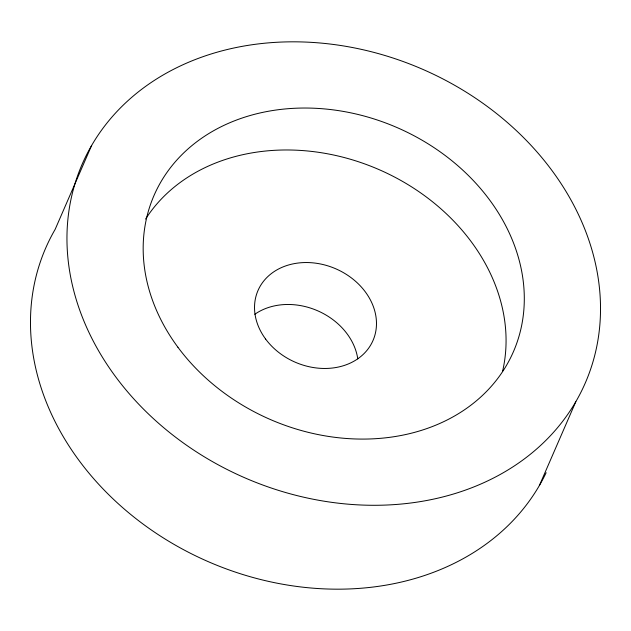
<?xml version="1.0" encoding="UTF-8"?>
<svg xmlns="http://www.w3.org/2000/svg" width="631" height="631" viewBox="0 0 631 631"><rect width="100%" height="100%" fill="white"/><g stroke="black" fill="none" stroke-linecap="round" stroke-linejoin="round"><path stroke-width="0.95" d="M91.645 145.43L55.173 229.321A274.319 222.775 23.5 0 0 193.102 554.61A274.319 222.775 23.5 0 0 546.138 472.722M539.355 485.57L575.827 401.679A274.319 222.775 23.5 0 0 309.782 42.269A274.319 222.775 23.5 0 0 115.599 376.715A274.319 222.775 23.5 0 0 575.827 401.679M254.782 314.293A62.706 50.922 23.5 0 1 317.472 310.704A62.706 50.922 23.5 0 1 357.769 358.905M145.595 219.044A195.941 159.122 23.5 0 1 377.243 168.84A195.941 159.122 23.5 0 1 502.639 371.036M265.643 339.084A62.706 50.922 23.5 0 0 370.839 344.786A62.706 50.922 23.5 0 0 310.026 262.638A62.706 50.922 23.5 0 0 265.643 339.084M177.926 347.247A195.941 159.122 23.5 0 0 506.661 365.073A195.941 159.122 23.5 0 0 316.628 108.351A195.941 159.122 23.5 0 0 177.926 347.247"/></g></svg>
